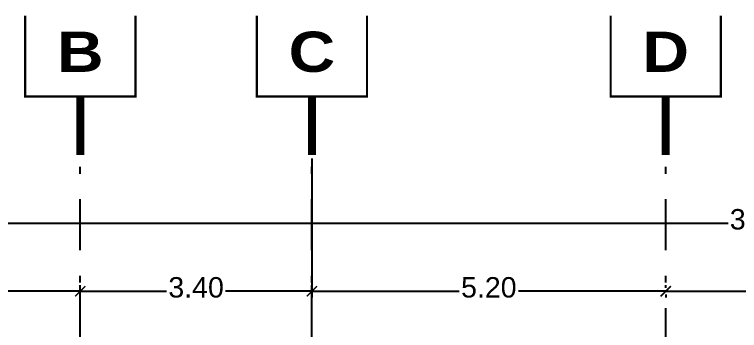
# Model space of a CAD drawing. Header units: millimetres. Extents: x -184 to 3387, y -15 to 1316.
# Drawn here: x 12.29 to 22.94, y 181.59 to 186.23 of the extents above; entities that cross this region are included whole.
import ezdxf
from ezdxf.enums import TextEntityAlignment as Align

# ---------------------------------------------------------------- set-up
doc = ezdxf.new("R2010")
doc.units = ezdxf.units.MM
doc.linetypes.add('XR EJES SUPERIORES$0$DASHDOT2', pattern=[0.5, 0.25, -0.125, 0, -0.125])
for name, color, linetype in [('00_ARQ', 8, 'Continuous'), ('XR EJES SUPERIORES$0$A-COTAS', 8, 'Continuous'), ('XR EJES SUPERIORES$0$A-EJES', 8, 'XR EJES SUPERIORES$0$DASHDOT2')]:
    doc.layers.add(name, color=color, linetype=linetype)
doc.styles.add('XR EJES SUPERIORES$0$protot1', font='')
doc.styles.add('XR EJES SUPERIORES$0$Standard', font='arial.ttf')
doc.styles.get('XR EJES SUPERIORES$0$protot1').set_extended_font_data('Arial Black')
doc.dimstyles.new('XR EJES SUPERIORES$0$PAÑOS50', dxfattribs={"dimscale": 0.5, "dimtxt": 0.6, "dimasz": 0.3, "dimexe": 0.18, "dimexo": 0.1, "dimgap": 0.09, "dimtad": 0, "dimtih": 1, "dimtoh": 1, "dimzin": 0, "dimdsep": 46, "dimtxsty": 'XR EJES SUPERIORES$0$Standard', "dimblk": 'XR EJES SUPERIORES$0$_ArchTick', "dimcen": 0.09, "dimclrd": 256, "dimclre": 256, "dimclrt": 2, "dimadec": 0, "dimazin": 0, "dimtfac": 1, "dimtix": 1, "dimtmove": 2, "dimatfit": 3, "dimldrblk": 'XR EJES SUPERIORES$0$_ArchTick', "dimfxl": 0.18, "dimtvp": 0.18, "dimtolj": 1, "dimtzin": 0, "dimarcsym": 0})

# ---------------------------------------------------------------- blocks, each defined once
blk = doc.blocks.new('XR EJES SUPERIORES$0$EJE_HOR')
at = {"color": 1, "linetype": 'Continuous', "const_width": 0.025}
blk.add_lwpolyline([(-0.6163, 0.9094), (-0.6163, 0.0048), (0.6163, 0.0048), (0.6163, 0.9094)], dxfattribs=at)
at = {"color": 2, "linetype": 'Continuous', "const_width": 0.09}
blk.add_lwpolyline([(0, 0), (0, -0.6522)], dxfattribs=at)
at = {"color": 4, "style": 'XR EJES SUPERIORES$0$protot1', "oblique": 360}
blk.add_attdef('EJE', text='', height=0.45, dxfattribs=at).set_placement((0, 0.2794), align=Align.CENTER)
blk = doc.blocks.new('XR EJES SUPERIORES$0$_ArchTick')
at = {"color": 0, "linetype": 'ByBlock', "const_width": 0.15}
blk.add_lwpolyline([(-0.5, -0.5), (0.5, 0.5)], dxfattribs=at)
blk = doc.blocks.new('*D36')
at = {"layer": 'Defpoints', "color": 0, "linetype": 'Continuous', "transparency": 16777216}
for p in [(13.821, 0.657), (13.821, 0.657), (19.38, 0.657)]:
    blk.add_point(p, dxfattribs=at)
at = {"layer": 'XR EJES SUPERIORES$0$A-COTAS', "linetype": 'Continuous', "lineweight": -2, "transparency": 16777216}
for p, q in [((13.821, 0.707), (13.821, 0.747)), ((19.38, 0.707), (19.38, 0.747)), ((13.821, 0.657), (16.166, 0.657)), ((19.38, 0.657), (17.035, 0.657))]:
    blk.add_line(p, q, dxfattribs=at)
at = {"layer": 'XR EJES SUPERIORES$0$A-COTAS', "linetype": 'Continuous', "lineweight": -2, "transparency": 16777216, "xscale": 0.15, "yscale": 0.15, "zscale": 0.15, "rotation": 180}
blk.add_blockref('XR EJES SUPERIORES$0$_ArchTick', (13.821, 0.657), dxfattribs=at)
at = {"layer": 'XR EJES SUPERIORES$0$A-COTAS', "linetype": 'Continuous', "lineweight": -2, "transparency": 16777216, "xscale": 0.15, "yscale": 0.15, "zscale": 0.15}
blk.add_blockref('XR EJES SUPERIORES$0$_ArchTick', (19.38, 0.657), dxfattribs=at)
at = {"layer": 'XR EJES SUPERIORES$0$A-COTAS', "color": 2, "linetype": 'Continuous', "transparency": 16777216, "insert": (16.6, 0.712), "char_height": 0.3, "attachment_point": 5, "style": 'XR EJES SUPERIORES$0$Standard'}
blk.add_mtext('\\A1;5.56', dxfattribs=at)
blk = doc.blocks.new('*D37')
at = {"layer": 'Defpoints', "color": 0, "linetype": 'Continuous', "transparency": 16777216}
for p in [(30.418, 1.657), (30.418, 1.638), (0.155, 1.571)]:
    blk.add_point(p, dxfattribs=at)
at = {"layer": 'XR EJES SUPERIORES$0$A-COTAS', "linetype": 'Continuous', "lineweight": -2, "transparency": 16777216}
for p, q in [((0.155, 1.621), (0.155, 1.747)), ((30.418, 1.688), (30.418, 1.747)), ((0.155, 1.657), (14.735, 1.657)), ((30.418, 1.657), (15.837, 1.657))]:
    blk.add_line(p, q, dxfattribs=at)
at = {"layer": 'XR EJES SUPERIORES$0$A-COTAS', "linetype": 'Continuous', "lineweight": -2, "transparency": 16777216, "xscale": 0.15, "yscale": 0.15, "zscale": 0.15, "rotation": 180}
blk.add_blockref('XR EJES SUPERIORES$0$_ArchTick', (0.155, 1.657), dxfattribs=at)
at = {"layer": 'XR EJES SUPERIORES$0$A-COTAS', "linetype": 'Continuous', "lineweight": -2, "transparency": 16777216, "xscale": 0.15, "yscale": 0.15, "zscale": 0.15}
blk.add_blockref('XR EJES SUPERIORES$0$_ArchTick', (30.418, 1.657), dxfattribs=at)
at = {"layer": 'XR EJES SUPERIORES$0$A-COTAS', "color": 2, "linetype": 'Continuous', "transparency": 16777216, "insert": (15.286, 1.712), "char_height": 0.3, "attachment_point": 5, "style": 'XR EJES SUPERIORES$0$Standard'}
blk.add_mtext('\\A1;30.26', dxfattribs=at)
blk = doc.blocks.new('*D39')
at = {"layer": 'Defpoints', "color": 0, "transparency": 16777216}
for p in [(8.625, 2.657), (8.625, 0.657), (13.821, 0.657)]:
    blk.add_point(p, dxfattribs=at)
at = {"layer": 'XR EJES SUPERIORES$0$A-COTAS', "lineweight": -2, "transparency": 16777216}
for p, q in [((8.625, 2.607), (8.625, 0.567)), ((8.625, 0.657), (10.789, 0.657)), ((13.821, 0.657), (11.657, 0.657)), ((13.821, 0.607), (13.821, 0.567))]:
    blk.add_line(p, q, dxfattribs=at)
at = {"layer": 'XR EJES SUPERIORES$0$A-COTAS', "lineweight": -2, "transparency": 16777216, "xscale": 0.15, "yscale": 0.15, "zscale": 0.15, "rotation": 180}
blk.add_blockref('XR EJES SUPERIORES$0$_ArchTick', (8.625, 0.657), dxfattribs=at)
at = {"layer": 'XR EJES SUPERIORES$0$A-COTAS', "lineweight": -2, "transparency": 16777216, "xscale": 0.15, "yscale": 0.15, "zscale": 0.15}
blk.add_blockref('XR EJES SUPERIORES$0$_ArchTick', (13.821, 0.657), dxfattribs=at)
at = {"layer": 'XR EJES SUPERIORES$0$A-COTAS', "color": 2, "transparency": 16777216, "insert": (11.223, 0.712), "char_height": 0.3, "attachment_point": 5, "style": 'XR EJES SUPERIORES$0$Standard'}
blk.add_mtext('\\A1;5.20', dxfattribs=at)
blk = doc.blocks.new('*D41')
at = {"layer": 'Defpoints', "color": 0, "transparency": 16777216}
for p in [(0.149, 0.657), (0.149, 0.439), (5.225, 0.159)]:
    blk.add_point(p, dxfattribs=at)
at = {"layer": 'XR EJES SUPERIORES$0$A-COTAS', "lineweight": -2, "transparency": 16777216}
for p, q in [((0.149, 0.489), (0.149, 0.747)), ((5.225, 0.209), (5.225, 0.747)), ((0.149, 0.657), (2.252, 0.657)), ((5.225, 0.657), (3.122, 0.657))]:
    blk.add_line(p, q, dxfattribs=at)
at = {"layer": 'XR EJES SUPERIORES$0$A-COTAS', "lineweight": -2, "transparency": 16777216, "xscale": 0.15, "yscale": 0.15, "zscale": 0.15, "rotation": 180}
blk.add_blockref('XR EJES SUPERIORES$0$_ArchTick', (0.149, 0.657), dxfattribs=at)
at = {"layer": 'XR EJES SUPERIORES$0$A-COTAS', "lineweight": -2, "transparency": 16777216, "xscale": 0.15, "yscale": 0.15, "zscale": 0.15}
blk.add_blockref('XR EJES SUPERIORES$0$_ArchTick', (5.225, 0.657), dxfattribs=at)
at = {"layer": 'XR EJES SUPERIORES$0$A-COTAS', "color": 2, "transparency": 16777216, "insert": (2.687, 0.712), "char_height": 0.3, "attachment_point": 5, "style": 'XR EJES SUPERIORES$0$Standard'}
blk.add_mtext('\\A1;5.08', dxfattribs=at)
blk = doc.blocks.new('*D42')
at = {"layer": 'Defpoints', "color": 0, "transparency": 16777216}
for p in [(5.225, 0.657), (5.225, 0.657), (8.625, 0.185)]:
    blk.add_point(p, dxfattribs=at)
at = {"layer": 'XR EJES SUPERIORES$0$A-COTAS', "lineweight": -2, "transparency": 16777216}
for p, q in [((5.225, 0.707), (5.225, 0.747)), ((8.625, 0.235), (8.625, 0.747)), ((5.225, 0.657), (6.491, 0.657)), ((8.625, 0.657), (7.359, 0.657))]:
    blk.add_line(p, q, dxfattribs=at)
at = {"layer": 'XR EJES SUPERIORES$0$A-COTAS', "lineweight": -2, "transparency": 16777216, "xscale": 0.15, "yscale": 0.15, "zscale": 0.15, "rotation": 180}
blk.add_blockref('XR EJES SUPERIORES$0$_ArchTick', (5.225, 0.657), dxfattribs=at)
at = {"layer": 'XR EJES SUPERIORES$0$A-COTAS', "lineweight": -2, "transparency": 16777216, "xscale": 0.15, "yscale": 0.15, "zscale": 0.15}
blk.add_blockref('XR EJES SUPERIORES$0$_ArchTick', (8.625, 0.657), dxfattribs=at)
at = {"layer": 'XR EJES SUPERIORES$0$A-COTAS', "color": 2, "transparency": 16777216, "insert": (6.925, 0.712), "char_height": 0.3, "attachment_point": 5, "style": 'XR EJES SUPERIORES$0$Standard'}
blk.add_mtext('\\A1;3.40', dxfattribs=at)
blk = doc.blocks.new('XR EJES SUPERIORES')
at = {"layer": 'XR EJES SUPERIORES$0$A-EJES', "color": 251, "linetype": 'XR EJES SUPERIORES$0$DASHDOT2', "ltscale": 3}
for p, q in [((5.225, -14.741), (5.225, 2.657)), ((8.625, -14.741), (8.625, 2.657)), ((13.821, -14.741), (13.821, 2.657))]:
    blk.add_line(p, q, dxfattribs=at)
at = {"layer": 'XR EJES SUPERIORES$0$A-EJES'}
ref = blk.add_blockref('XR EJES SUPERIORES$0$EJE_HOR', (5.225, 3.513), dxfattribs=dict(at, xscale=1.3125, yscale=1.3125, zscale=1.3125))
ref.add_attrib('EJE', 'B', dxfattribs={"layer": '0', "color": 4, "height": 0.591, "style": 'XR EJES SUPERIORES$0$protot1'}).set_placement((5.225, 3.88), align=Align.CENTER)
ref = blk.add_blockref('XR EJES SUPERIORES$0$EJE_HOR', (8.625, 3.513), dxfattribs=dict(at, xscale=1.3125, yscale=1.3125, zscale=1.3125))
ref.add_attrib('EJE', 'C', dxfattribs={"layer": '0', "color": 4, "height": 0.591, "style": 'XR EJES SUPERIORES$0$protot1'}).set_placement((8.625, 3.88), align=Align.CENTER)
ref = blk.add_blockref('XR EJES SUPERIORES$0$EJE_HOR', (13.821, 3.513), dxfattribs=dict(at, xscale=1.3125, yscale=1.3125, zscale=1.3125))
ref.add_attrib('EJE', 'D', dxfattribs={"layer": '0', "color": 4, "height": 0.591, "style": 'XR EJES SUPERIORES$0$protot1'}).set_placement((13.821, 3.88), align=Align.CENTER)
at = {"layer": 'XR EJES SUPERIORES$0$A-COTAS'}
for base, p1, p2, picture, middle in [((8.625, 0.657), (13.821, 0.657), (8.625, 2.657), '*D39', (11.223, 0.712)), ((0.149, 0.657), (5.225, 0.159), (0.149, 0.439), '*D41', (2.687, 0.712)), ((5.225, 0.657), (8.625, 0.185), (5.225, 0.657), '*D42', (6.925, 0.712))]:
    dim = blk.add_linear_dim(base=base, p1=p1, p2=p2, dimstyle='XR EJES SUPERIORES$0$PAÑOS50', dxfattribs=at)
    dim.commit()
    dim.dimension.update_dxf_attribs({"geometry": picture, "text_midpoint": middle})
at = {"layer": 'XR EJES SUPERIORES$0$A-COTAS', "linetype": 'Continuous'}
for base, p1, p2, picture, middle in [((30.418, 1.657), (0.155, 1.571), (30.418, 1.638), '*D37', (15.286, 1.712)), ((13.821, 0.657), (19.38, 0.657), (13.821, 0.657), '*D36', (16.6, 0.712))]:
    dim = blk.add_linear_dim(base=base, p1=p1, p2=p2, dimstyle='XR EJES SUPERIORES$0$PAÑOS50', dxfattribs=at)
    dim.commit()
    dim.dimension.update_dxf_attribs({"geometry": picture, "text_midpoint": middle})

msp = doc.modelspace()

# ---------------------------------------------------------------- block references
at = {"layer": '00_ARQ'}
msp.add_blockref('XR EJES SUPERIORES', (8.03617, 181.50674), dxfattribs=at)

doc.saveas('drawing.dxf')
